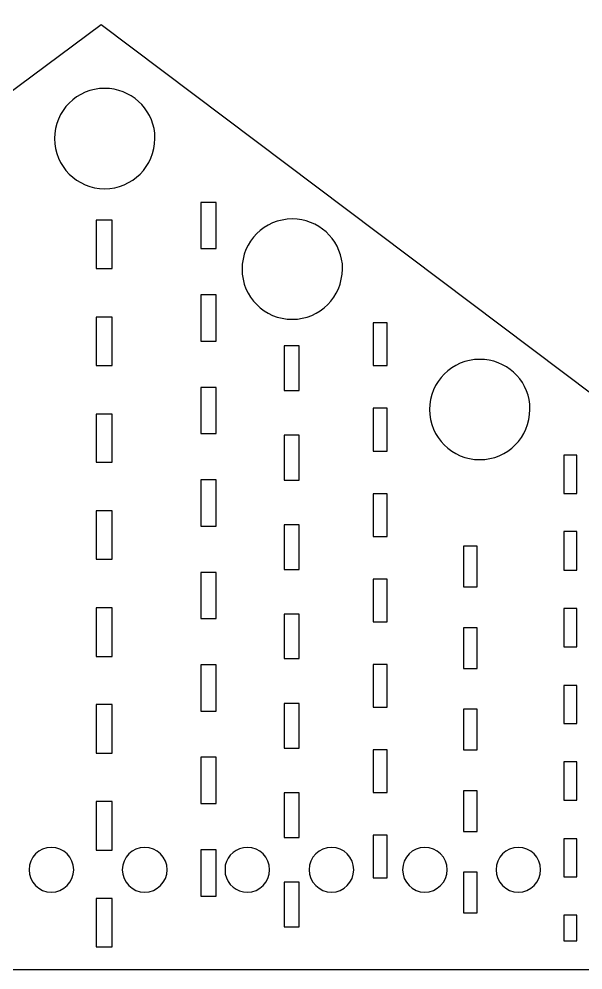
# Model space of a CAD drawing. Header units: centimetres. Extents: x -6.3 to 5.6, y 0.8 to 3.2.
# Drawn here: x -0.551 to 0.881, y 0.753 to 3.168 of the extents above; entities that cross this region are included whole.
import ezdxf

# ---------------------------------------------------------------- set-up
doc = ezdxf.new("R2010")
doc.units = ezdxf.units.CM
doc.header["$MEASUREMENT"] = 0
doc.layers.add('Layer 1', color=7, linetype='Continuous')

msp = doc.modelspace()

# ---------------------------------------------------------------- linework, layer by layer
at = {"layer": 'Layer 1', "color": 162, "lineweight": 25}
for points, knots in [([(5.58766, 1.90111), (5.58766, 1.90111), (5.33217, 1.74567), (5.33217, 1.74567), (5.33217, 1.74567), (5.33217, 1.74567), (3.43792, 3.16781), (3.43792, 3.16781), (3.43792, 3.16781), (3.43792, 3.16781), (1.53292, 1.74237), (1.53292, 1.74237), (1.53292, 1.74237), (1.53292, 1.74237), (-0.34291, 3.15376), (-0.34291, 3.15376), (-0.34291, 3.15376), (-0.34291, 3.15376), (-2.24153, 1.74237), (-2.24153, 1.74237), (-2.24153, 1.74237), (-2.24153, 1.74237), (-4.14653, 3.16781), (-4.14653, 3.16781), (-4.14653, 3.16781), (-4.14653, 3.16781), (-6.04161, 1.75064), (-6.04161, 1.75064), (-6.04161, 1.75064), (-6.03665, 1.75064), (-6.29627, 1.90112), (-6.29627, 1.90112), (-6.29627, 1.90112), (-6.29627, 1.90112), (-6.29627, 0.75349), (-6.29627, 0.75349), (-6.29627, 0.75349), (-6.29627, 0.75349), (5.58766, 0.75349), (5.58766, 0.75349), (5.58766, 0.75349), (5.58766, 0.75349), (5.58766, 1.90111), (5.58766, 1.90111)], [0, 0, 0, 0, 0.0833333, 0.0833333, 0.0833333, 0.0833333, 0.1666667, 0.1666667, 0.1666667, 0.1666667, 0.25, 0.25, 0.25, 0.25, 0.3333333, 0.3333333, 0.3333333, 0.3333333, 0.4166667, 0.4166667, 0.4166667, 0.4166667, 0.5, 0.5, 0.5, 0.5, 0.5833333, 0.5833333, 0.5833333, 0.5833333, 0.6666667, 0.6666667, 0.6666667, 0.6666667, 0.75, 0.75, 0.75, 0.75, 0.8333333, 0.8333333, 0.8333333, 0.8333333, 1, 1, 1, 1]), ([(-0.20672, 2.87759), (-0.20628, 2.8733), (-0.20672, 2.86876), (-0.20672, 2.86436), (-0.20672, 2.86436), (-0.20672, 2.79391), (-0.2636, 2.73703), (-0.33405, 2.73703), (-0.33405, 2.73703), (-0.4045, 2.73703), (-0.46138, 2.79391), (-0.46138, 2.86436), (-0.46138, 2.86436), (-0.46138, 2.93481), (-0.4045, 2.99169), (-0.33405, 2.99169), (-0.33405, 2.99169), (-0.268, 2.99169), (-0.21325, 2.94191), (-0.20672, 2.87759)], [0, 0, 0, 0, 0.1666667, 0.1666667, 0.1666667, 0.1666667, 0.3333333, 0.3333333, 0.3333333, 0.3333333, 0.5, 0.5, 0.5, 0.5, 0.6666667, 0.6666667, 0.6666667, 0.6666667, 1, 1, 1, 1]), ([(-0.05127, 2.7023), (-0.05127, 2.7023), (-0.05127, 2.58489), (-0.05127, 2.58489), (-0.05127, 2.58489), (-0.05127, 2.58489), (-0.09013, 2.58489), (-0.09013, 2.58489), (-0.09013, 2.58489), (-0.09013, 2.58489), (-0.09013, 2.7023), (-0.09013, 2.7023), (-0.09013, 2.7023), (-0.09013, 2.7023), (-0.05127, 2.7023), (-0.05127, 2.7023)], [0, 0, 0, 0, 0.2, 0.2, 0.2, 0.2, 0.4, 0.4, 0.4, 0.4, 0.6, 0.6, 0.6, 0.6, 1, 1, 1, 1]), ([(-0.31503, 2.65683), (-0.31503, 2.65683), (-0.31503, 2.53446), (-0.31503, 2.53446), (-0.31503, 2.53446), (-0.31503, 2.53446), (-0.35554, 2.53446), (-0.35554, 2.53446), (-0.35554, 2.53446), (-0.35554, 2.53446), (-0.35554, 2.65683), (-0.35554, 2.65683), (-0.35554, 2.65683), (-0.35554, 2.65683), (-0.31503, 2.65683), (-0.31503, 2.65683)], [0, 0, 0, 0, 0.2, 0.2, 0.2, 0.2, 0.4, 0.4, 0.4, 0.4, 0.6, 0.6, 0.6, 0.6, 1, 1, 1, 1]), ([(0.26953, 2.54603), (0.26997, 2.54174), (0.26953, 2.5372), (0.26953, 2.5328), (0.26953, 2.5328), (0.26953, 2.46235), (0.21265, 2.40547), (0.1422, 2.40547), (0.1422, 2.40547), (0.07175, 2.40547), (0.01487, 2.46235), (0.01487, 2.5328), (0.01487, 2.5328), (0.01487, 2.60325), (0.07175, 2.66013), (0.1422, 2.66013), (0.1422, 2.66013), (0.20825, 2.66013), (0.263, 2.61035), (0.26953, 2.54603)], [0, 0, 0, 0, 0.1666667, 0.1666667, 0.1666667, 0.1666667, 0.3333333, 0.3333333, 0.3333333, 0.3333333, 0.5, 0.5, 0.5, 0.5, 0.6666667, 0.6666667, 0.6666667, 0.6666667, 1, 1, 1, 1]), ([(-0.05127, 2.46748), (-0.05127, 2.46748), (-0.05127, 2.35007), (-0.05127, 2.35007), (-0.05127, 2.35007), (-0.05127, 2.35007), (-0.09013, 2.35007), (-0.09013, 2.35007), (-0.09013, 2.35007), (-0.09013, 2.35007), (-0.09013, 2.46748), (-0.09013, 2.46748), (-0.09013, 2.46748), (-0.09013, 2.46748), (-0.05127, 2.46748), (-0.05127, 2.46748)], [0, 0, 0, 0, 0.2, 0.2, 0.2, 0.2, 0.4, 0.4, 0.4, 0.4, 0.6, 0.6, 0.6, 0.6, 1, 1, 1, 1]), ([(-0.31503, 2.41126), (-0.31503, 2.41126), (-0.31503, 2.28806), (-0.31503, 2.28806), (-0.31503, 2.28806), (-0.31503, 2.28806), (-0.35554, 2.28806), (-0.35554, 2.28806), (-0.35554, 2.28806), (-0.35554, 2.28806), (-0.35554, 2.41126), (-0.35554, 2.41126), (-0.35554, 2.41126), (-0.35554, 2.41126), (-0.31503, 2.41126), (-0.31503, 2.41126)], [0, 0, 0, 0, 0.2, 0.2, 0.2, 0.2, 0.4, 0.4, 0.4, 0.4, 0.6, 0.6, 0.6, 0.6, 1, 1, 1, 1]), ([(0.38364, 2.39638), (0.38364, 2.39638), (0.38364, 2.28807), (0.38364, 2.28807), (0.38364, 2.28807), (0.38364, 2.28807), (0.34809, 2.28807), (0.34809, 2.28807), (0.34809, 2.28807), (0.34809, 2.28807), (0.34809, 2.39638), (0.34809, 2.39638), (0.34809, 2.39638), (0.34809, 2.39638), (0.38364, 2.39638), (0.38364, 2.39638)], [0, 0, 0, 0, 0.2, 0.2, 0.2, 0.2, 0.4, 0.4, 0.4, 0.4, 0.6, 0.6, 0.6, 0.6, 1, 1, 1, 1]), ([(0.15957, 2.33767), (0.15957, 2.33767), (0.15957, 2.2244), (0.15957, 2.2244), (0.15957, 2.2244), (0.15957, 2.2244), (0.12154, 2.2244), (0.12154, 2.2244), (0.12154, 2.2244), (0.12154, 2.2244), (0.12154, 2.33767), (0.12154, 2.33767), (0.12154, 2.33767), (0.12154, 2.33767), (0.15957, 2.33767), (0.15957, 2.33767)], [0, 0, 0, 0, 0.2, 0.2, 0.2, 0.2, 0.4, 0.4, 0.4, 0.4, 0.6, 0.6, 0.6, 0.6, 1, 1, 1, 1]), ([(0.74578, 2.18967), (0.74622, 2.18538), (0.74578, 2.18084), (0.74578, 2.17644), (0.74578, 2.17644), (0.74578, 2.10599), (0.6889, 2.04911), (0.61845, 2.04911), (0.61845, 2.04911), (0.548, 2.04911), (0.49112, 2.10599), (0.49112, 2.17644), (0.49112, 2.17644), (0.49112, 2.24689), (0.548, 2.30377), (0.61845, 2.30377), (0.61845, 2.30377), (0.6845, 2.30377), (0.73925, 2.25399), (0.74578, 2.18967)], [0, 0, 0, 0, 0.1666667, 0.1666667, 0.1666667, 0.1666667, 0.3333333, 0.3333333, 0.3333333, 0.3333333, 0.5, 0.5, 0.5, 0.5, 0.6666667, 0.6666667, 0.6666667, 0.6666667, 1, 1, 1, 1]), ([(-0.05127, 2.23267), (-0.05127, 2.23267), (-0.05127, 2.11526), (-0.05127, 2.11526), (-0.05127, 2.11526), (-0.05127, 2.11526), (-0.09013, 2.11526), (-0.09013, 2.11526), (-0.09013, 2.11526), (-0.09013, 2.11526), (-0.09013, 2.23267), (-0.09013, 2.23267), (-0.09013, 2.23267), (-0.09013, 2.23267), (-0.05127, 2.23267), (-0.05127, 2.23267)], [0, 0, 0, 0, 0.2, 0.2, 0.2, 0.2, 0.4, 0.4, 0.4, 0.4, 0.6, 0.6, 0.6, 0.6, 1, 1, 1, 1]), ([(0.38364, 2.17975), (0.38364, 2.17975), (0.38364, 2.07061), (0.38364, 2.07061), (0.38364, 2.07061), (0.38364, 2.07061), (0.34809, 2.07061), (0.34809, 2.07061), (0.34809, 2.07061), (0.34809, 2.07061), (0.34809, 2.17975), (0.34809, 2.17975), (0.34809, 2.17975), (0.34809, 2.17975), (0.38364, 2.17975), (0.38364, 2.17975)], [0, 0, 0, 0, 0.2, 0.2, 0.2, 0.2, 0.4, 0.4, 0.4, 0.4, 0.6, 0.6, 0.6, 0.6, 1, 1, 1, 1]), ([(-0.31503, 2.16487), (-0.31503, 2.16487), (-0.31503, 2.0425), (-0.31503, 2.0425), (-0.31503, 2.0425), (-0.31503, 2.0425), (-0.35554, 2.0425), (-0.35554, 2.0425), (-0.35554, 2.0425), (-0.35554, 2.0425), (-0.35554, 2.16487), (-0.35554, 2.16487), (-0.35554, 2.16487), (-0.35554, 2.16487), (-0.31503, 2.16487), (-0.31503, 2.16487)], [0, 0, 0, 0, 0.2, 0.2, 0.2, 0.2, 0.4, 0.4, 0.4, 0.4, 0.6, 0.6, 0.6, 0.6, 1, 1, 1, 1]), ([(0.15957, 2.11112), (0.15957, 2.11112), (0.15957, 1.99702), (0.15957, 1.99702), (0.15957, 1.99702), (0.15957, 1.99702), (0.12154, 1.99702), (0.12154, 1.99702), (0.12154, 1.99702), (0.12154, 1.99702), (0.12154, 2.11112), (0.12154, 2.11112), (0.12154, 2.11112), (0.12154, 2.11112), (0.15957, 2.11112), (0.15957, 2.11112)], [0, 0, 0, 0, 0.2, 0.2, 0.2, 0.2, 0.4, 0.4, 0.4, 0.4, 0.6, 0.6, 0.6, 0.6, 1, 1, 1, 1]), ([(0.86485, 2.06069), (0.86485, 2.06069), (0.86485, 1.96312), (0.86485, 1.96312), (0.86485, 1.96312), (0.86485, 1.96312), (0.83178, 1.96312), (0.83178, 1.96312), (0.83178, 1.96312), (0.83178, 1.96312), (0.83178, 2.06069), (0.83178, 2.06069), (0.83178, 2.06069), (0.83178, 2.06069), (0.86485, 2.06069), (0.86485, 2.06069)], [0, 0, 0, 0, 0.2, 0.2, 0.2, 0.2, 0.4, 0.4, 0.4, 0.4, 0.6, 0.6, 0.6, 0.6, 1, 1, 1, 1]), ([(-0.05127, 1.99785), (-0.05127, 1.99785), (-0.05127, 1.88044), (-0.05127, 1.88044), (-0.05127, 1.88044), (-0.05127, 1.88044), (-0.09013, 1.88044), (-0.09013, 1.88044), (-0.09013, 1.88044), (-0.09013, 1.88044), (-0.09013, 1.99785), (-0.09013, 1.99785), (-0.09013, 1.99785), (-0.09013, 1.99785), (-0.05127, 1.99785), (-0.05127, 1.99785)], [0, 0, 0, 0, 0.2, 0.2, 0.2, 0.2, 0.4, 0.4, 0.4, 0.4, 0.6, 0.6, 0.6, 0.6, 1, 1, 1, 1]), ([(0.38364, 1.96229), (0.38364, 1.96229), (0.38364, 1.85398), (0.38364, 1.85398), (0.38364, 1.85398), (0.38364, 1.85398), (0.34809, 1.85398), (0.34809, 1.85398), (0.34809, 1.85398), (0.34809, 1.85398), (0.34809, 1.96229), (0.34809, 1.96229), (0.34809, 1.96229), (0.34809, 1.96229), (0.38364, 1.96229), (0.38364, 1.96229)], [0, 0, 0, 0, 0.2, 0.2, 0.2, 0.2, 0.4, 0.4, 0.4, 0.4, 0.6, 0.6, 0.6, 0.6, 1, 1, 1, 1]), ([(-0.31503, 1.9193), (-0.31503, 1.9193), (-0.31503, 1.7961), (-0.31503, 1.7961), (-0.31503, 1.7961), (-0.31503, 1.7961), (-0.35554, 1.7961), (-0.35554, 1.7961), (-0.35554, 1.7961), (-0.35554, 1.7961), (-0.35554, 1.9193), (-0.35554, 1.9193), (-0.35554, 1.9193), (-0.35554, 1.9193), (-0.31503, 1.9193), (-0.31503, 1.9193)], [0, 0, 0, 0, 0.2, 0.2, 0.2, 0.2, 0.4, 0.4, 0.4, 0.4, 0.6, 0.6, 0.6, 0.6, 1, 1, 1, 1]), ([(0.15957, 1.88375), (0.15957, 1.88375), (0.15957, 1.77048), (0.15957, 1.77048), (0.15957, 1.77048), (0.15957, 1.77048), (0.12154, 1.77048), (0.12154, 1.77048), (0.12154, 1.77048), (0.12154, 1.77048), (0.12154, 1.88375), (0.12154, 1.88375), (0.12154, 1.88375), (0.12154, 1.88375), (0.15957, 1.88375), (0.15957, 1.88375)], [0, 0, 0, 0, 0.2, 0.2, 0.2, 0.2, 0.4, 0.4, 0.4, 0.4, 0.6, 0.6, 0.6, 0.6, 1, 1, 1, 1]), ([(0.86485, 1.86638), (0.86485, 1.86638), (0.86485, 1.76881), (0.86485, 1.76881), (0.86485, 1.76881), (0.86485, 1.76881), (0.83178, 1.76881), (0.83178, 1.76881), (0.83178, 1.76881), (0.83178, 1.76881), (0.83178, 1.86638), (0.83178, 1.86638), (0.83178, 1.86638), (0.83178, 1.86638), (0.86485, 1.86638), (0.86485, 1.86638)], [0, 0, 0, 0, 0.2, 0.2, 0.2, 0.2, 0.4, 0.4, 0.4, 0.4, 0.6, 0.6, 0.6, 0.6, 1, 1, 1, 1]), ([(0.61184, 1.82918), (0.61184, 1.82918), (0.61184, 1.72583), (0.61184, 1.72583), (0.61184, 1.72583), (0.61184, 1.72583), (0.57711, 1.72583), (0.57711, 1.72583), (0.57711, 1.72583), (0.57711, 1.72583), (0.57711, 1.82918), (0.57711, 1.82918), (0.57711, 1.82918), (0.57711, 1.82918), (0.61184, 1.82918), (0.61184, 1.82918)], [0, 0, 0, 0, 0.2, 0.2, 0.2, 0.2, 0.4, 0.4, 0.4, 0.4, 0.6, 0.6, 0.6, 0.6, 1, 1, 1, 1]), ([(-0.05127, 1.76303), (-0.05127, 1.76303), (-0.05127, 1.64562), (-0.05127, 1.64562), (-0.05127, 1.64562), (-0.05127, 1.64562), (-0.09013, 1.64562), (-0.09013, 1.64562), (-0.09013, 1.64562), (-0.09013, 1.64562), (-0.09013, 1.76303), (-0.09013, 1.76303), (-0.09013, 1.76303), (-0.09013, 1.76303), (-0.05127, 1.76303), (-0.05127, 1.76303)], [0, 0, 0, 0, 0.2, 0.2, 0.2, 0.2, 0.4, 0.4, 0.4, 0.4, 0.6, 0.6, 0.6, 0.6, 1, 1, 1, 1]), ([(0.38364, 1.74567), (0.38364, 1.74567), (0.38364, 1.63736), (0.38364, 1.63736), (0.38364, 1.63736), (0.38364, 1.63736), (0.34809, 1.63736), (0.34809, 1.63736), (0.34809, 1.63736), (0.34809, 1.63736), (0.34809, 1.74567), (0.34809, 1.74567), (0.34809, 1.74567), (0.34809, 1.74567), (0.38364, 1.74567), (0.38364, 1.74567)], [0, 0, 0, 0, 0.2, 0.2, 0.2, 0.2, 0.4, 0.4, 0.4, 0.4, 0.6, 0.6, 0.6, 0.6, 1, 1, 1, 1]), ([(-0.31503, 1.67291), (-0.31503, 1.67291), (-0.31503, 1.54971), (-0.31503, 1.54971), (-0.31503, 1.54971), (-0.31503, 1.54971), (-0.35554, 1.54971), (-0.35554, 1.54971), (-0.35554, 1.54971), (-0.35554, 1.54971), (-0.35554, 1.67291), (-0.35554, 1.67291), (-0.35554, 1.67291), (-0.35554, 1.67291), (-0.31503, 1.67291), (-0.31503, 1.67291)], [0, 0, 0, 0, 0.2, 0.2, 0.2, 0.2, 0.4, 0.4, 0.4, 0.4, 0.6, 0.6, 0.6, 0.6, 1, 1, 1, 1]), ([(0.86485, 1.67125), (0.86485, 1.67125), (0.86485, 1.57368), (0.86485, 1.57368), (0.86485, 1.57368), (0.86485, 1.57368), (0.83178, 1.57368), (0.83178, 1.57368), (0.83178, 1.57368), (0.83178, 1.57368), (0.83178, 1.67125), (0.83178, 1.67125), (0.83178, 1.67125), (0.83178, 1.67125), (0.86485, 1.67125), (0.86485, 1.67125)], [0, 0, 0, 0, 0.2, 0.2, 0.2, 0.2, 0.4, 0.4, 0.4, 0.4, 0.6, 0.6, 0.6, 0.6, 1, 1, 1, 1]), ([(0.15957, 1.6572), (0.15957, 1.6572), (0.15957, 1.54393), (0.15957, 1.54393), (0.15957, 1.54393), (0.15957, 1.54393), (0.12154, 1.54393), (0.12154, 1.54393), (0.12154, 1.54393), (0.12154, 1.54393), (0.12154, 1.6572), (0.12154, 1.6572), (0.12154, 1.6572), (0.12154, 1.6572), (0.15957, 1.6572), (0.15957, 1.6572)], [0, 0, 0, 0, 0.2, 0.2, 0.2, 0.2, 0.4, 0.4, 0.4, 0.4, 0.6, 0.6, 0.6, 0.6, 1, 1, 1, 1]), ([(0.61184, 1.62247), (0.61184, 1.62247), (0.61184, 1.51912), (0.61184, 1.51912), (0.61184, 1.51912), (0.61184, 1.51912), (0.57711, 1.51912), (0.57711, 1.51912), (0.57711, 1.51912), (0.57711, 1.51912), (0.57711, 1.62247), (0.57711, 1.62247), (0.57711, 1.62247), (0.57711, 1.62247), (0.61184, 1.62247), (0.61184, 1.62247)], [0, 0, 0, 0, 0.2, 0.2, 0.2, 0.2, 0.4, 0.4, 0.4, 0.4, 0.6, 0.6, 0.6, 0.6, 1, 1, 1, 1]), ([(-0.05127, 1.52821), (-0.05127, 1.52821), (-0.05127, 1.4108), (-0.05127, 1.4108), (-0.05127, 1.4108), (-0.05127, 1.4108), (-0.09013, 1.4108), (-0.09013, 1.4108), (-0.09013, 1.4108), (-0.09013, 1.4108), (-0.09013, 1.52821), (-0.09013, 1.52821), (-0.09013, 1.52821), (-0.09013, 1.52821), (-0.05127, 1.52821), (-0.05127, 1.52821)], [0, 0, 0, 0, 0.2, 0.2, 0.2, 0.2, 0.4, 0.4, 0.4, 0.4, 0.6, 0.6, 0.6, 0.6, 1, 1, 1, 1]), ([(0.38364, 1.52904), (0.38364, 1.52904), (0.38364, 1.42073), (0.38364, 1.42073), (0.38364, 1.42073), (0.38364, 1.42073), (0.34809, 1.42073), (0.34809, 1.42073), (0.34809, 1.42073), (0.34809, 1.42073), (0.34809, 1.52904), (0.34809, 1.52904), (0.34809, 1.52904), (0.34809, 1.52904), (0.38364, 1.52904), (0.38364, 1.52904)], [0, 0, 0, 0, 0.2, 0.2, 0.2, 0.2, 0.4, 0.4, 0.4, 0.4, 0.6, 0.6, 0.6, 0.6, 1, 1, 1, 1]), ([(0.86485, 1.47612), (0.86485, 1.47612), (0.86485, 1.37938), (0.86485, 1.37938), (0.86485, 1.37938), (0.86485, 1.37938), (0.83178, 1.37938), (0.83178, 1.37938), (0.83178, 1.37938), (0.83178, 1.37938), (0.83178, 1.47612), (0.83178, 1.47612), (0.83178, 1.47612), (0.83178, 1.47612), (0.86485, 1.47612), (0.86485, 1.47612)], [0, 0, 0, 0, 0.2, 0.2, 0.2, 0.2, 0.4, 0.4, 0.4, 0.4, 0.6, 0.6, 0.6, 0.6, 1, 1, 1, 1]), ([(-0.31503, 1.42734), (-0.31503, 1.42734), (-0.31503, 1.30414), (-0.31503, 1.30414), (-0.31503, 1.30414), (-0.31503, 1.30414), (-0.35554, 1.30414), (-0.35554, 1.30414), (-0.35554, 1.30414), (-0.35554, 1.30414), (-0.35554, 1.42734), (-0.35554, 1.42734), (-0.35554, 1.42734), (-0.35554, 1.42734), (-0.31503, 1.42734), (-0.31503, 1.42734)], [0, 0, 0, 0, 0.2, 0.2, 0.2, 0.2, 0.4, 0.4, 0.4, 0.4, 0.6, 0.6, 0.6, 0.6, 1, 1, 1, 1]), ([(0.15957, 1.42982), (0.15957, 1.42982), (0.15957, 1.31655), (0.15957, 1.31655), (0.15957, 1.31655), (0.15957, 1.31655), (0.12154, 1.31655), (0.12154, 1.31655), (0.12154, 1.31655), (0.12154, 1.31655), (0.12154, 1.42982), (0.12154, 1.42982), (0.12154, 1.42982), (0.12154, 1.42982), (0.15957, 1.42982), (0.15957, 1.42982)], [0, 0, 0, 0, 0.2, 0.2, 0.2, 0.2, 0.4, 0.4, 0.4, 0.4, 0.6, 0.6, 0.6, 0.6, 1, 1, 1, 1]), ([(0.61184, 1.41576), (0.61184, 1.41576), (0.61184, 1.31241), (0.61184, 1.31241), (0.61184, 1.31241), (0.61184, 1.31241), (0.57711, 1.31241), (0.57711, 1.31241), (0.57711, 1.31241), (0.57711, 1.31241), (0.57711, 1.41576), (0.57711, 1.41576), (0.57711, 1.41576), (0.57711, 1.41576), (0.61184, 1.41576), (0.61184, 1.41576)], [0, 0, 0, 0, 0.2, 0.2, 0.2, 0.2, 0.4, 0.4, 0.4, 0.4, 0.6, 0.6, 0.6, 0.6, 1, 1, 1, 1]), ([(0.38364, 1.31241), (0.38364, 1.31241), (0.38364, 1.2041), (0.38364, 1.2041), (0.38364, 1.2041), (0.38364, 1.2041), (0.34809, 1.2041), (0.34809, 1.2041), (0.34809, 1.2041), (0.34809, 1.2041), (0.34809, 1.31241), (0.34809, 1.31241), (0.34809, 1.31241), (0.34809, 1.31241), (0.38364, 1.31241), (0.38364, 1.31241)], [0, 0, 0, 0, 0.2, 0.2, 0.2, 0.2, 0.4, 0.4, 0.4, 0.4, 0.6, 0.6, 0.6, 0.6, 1, 1, 1, 1]), ([(-0.05127, 1.2934), (-0.05127, 1.2934), (-0.05127, 1.17599), (-0.05127, 1.17599), (-0.05127, 1.17599), (-0.05127, 1.17599), (-0.09013, 1.17599), (-0.09013, 1.17599), (-0.09013, 1.17599), (-0.09013, 1.17599), (-0.09013, 1.2934), (-0.09013, 1.2934), (-0.09013, 1.2934), (-0.09013, 1.2934), (-0.05127, 1.2934), (-0.05127, 1.2934)], [0, 0, 0, 0, 0.2, 0.2, 0.2, 0.2, 0.4, 0.4, 0.4, 0.4, 0.6, 0.6, 0.6, 0.6, 1, 1, 1, 1]), ([(0.86485, 1.28182), (0.86485, 1.28182), (0.86485, 1.18425), (0.86485, 1.18425), (0.86485, 1.18425), (0.86485, 1.18425), (0.83178, 1.18425), (0.83178, 1.18425), (0.83178, 1.18425), (0.83178, 1.18425), (0.83178, 1.28182), (0.83178, 1.28182), (0.83178, 1.28182), (0.83178, 1.28182), (0.86485, 1.28182), (0.86485, 1.28182)], [0, 0, 0, 0, 0.2, 0.2, 0.2, 0.2, 0.4, 0.4, 0.4, 0.4, 0.6, 0.6, 0.6, 0.6, 1, 1, 1, 1]), ([(0.61184, 1.20823), (0.61184, 1.20823), (0.61184, 1.10488), (0.61184, 1.10488), (0.61184, 1.10488), (0.61184, 1.10488), (0.57711, 1.10488), (0.57711, 1.10488), (0.57711, 1.10488), (0.57711, 1.10488), (0.57711, 1.20823), (0.57711, 1.20823), (0.57711, 1.20823), (0.57711, 1.20823), (0.61184, 1.20823), (0.61184, 1.20823)], [0, 0, 0, 0, 0.2, 0.2, 0.2, 0.2, 0.4, 0.4, 0.4, 0.4, 0.6, 0.6, 0.6, 0.6, 1, 1, 1, 1]), ([(0.15957, 1.20327), (0.15957, 1.20327), (0.15957, 1.09), (0.15957, 1.09), (0.15957, 1.09), (0.15957, 1.09), (0.12154, 1.09), (0.12154, 1.09), (0.12154, 1.09), (0.12154, 1.09), (0.12154, 1.20327), (0.12154, 1.20327), (0.12154, 1.20327), (0.12154, 1.20327), (0.15957, 1.20327), (0.15957, 1.20327)], [0, 0, 0, 0, 0.2, 0.2, 0.2, 0.2, 0.4, 0.4, 0.4, 0.4, 0.6, 0.6, 0.6, 0.6, 1, 1, 1, 1]), ([(-0.31503, 1.18095), (-0.31503, 1.18095), (-0.31503, 1.05775), (-0.31503, 1.05775), (-0.31503, 1.05775), (-0.31503, 1.05775), (-0.35554, 1.05775), (-0.35554, 1.05775), (-0.35554, 1.05775), (-0.35554, 1.05775), (-0.35554, 1.18095), (-0.35554, 1.18095), (-0.35554, 1.18095), (-0.35554, 1.18095), (-0.31503, 1.18095), (-0.31503, 1.18095)], [0, 0, 0, 0, 0.2, 0.2, 0.2, 0.2, 0.4, 0.4, 0.4, 0.4, 0.6, 0.6, 0.6, 0.6, 1, 1, 1, 1]), ([(0.38364, 1.09578), (0.38364, 1.09578), (0.38364, 0.98747), (0.38364, 0.98747), (0.38364, 0.98747), (0.38364, 0.98747), (0.34809, 0.98747), (0.34809, 0.98747), (0.34809, 0.98747), (0.34809, 0.98747), (0.34809, 1.09578), (0.34809, 1.09578), (0.34809, 1.09578), (0.34809, 1.09578), (0.38364, 1.09578), (0.38364, 1.09578)], [0, 0, 0, 0, 0.2, 0.2, 0.2, 0.2, 0.4, 0.4, 0.4, 0.4, 0.6, 0.6, 0.6, 0.6, 1, 1, 1, 1]), ([(0.86485, 1.08669), (0.86485, 1.08669), (0.86485, 0.98995), (0.86485, 0.98995), (0.86485, 0.98995), (0.86485, 0.98995), (0.83178, 0.98995), (0.83178, 0.98995), (0.83178, 0.98995), (0.83178, 0.98995), (0.83178, 1.08669), (0.83178, 1.08669), (0.83178, 1.08669), (0.83178, 1.08669), (0.86485, 1.08669), (0.86485, 1.08669)], [0, 0, 0, 0, 0.2, 0.2, 0.2, 0.2, 0.4, 0.4, 0.4, 0.4, 0.6, 0.6, 0.6, 0.6, 1, 1, 1, 1]), ([(-0.41259, 1.00814), (-0.41259, 0.97683), (-0.43833, 0.95109), (-0.46964, 0.95109), (-0.46964, 0.95109), (-0.50095, 0.95109), (-0.52586, 0.97683), (-0.52586, 1.00814), (-0.52586, 1.00814), (-0.52586, 1.03945), (-0.50095, 1.06436), (-0.46964, 1.06436), (-0.46964, 1.06436), (-0.43833, 1.06436), (-0.41259, 1.03945), (-0.41259, 1.00814)], [0, 0, 0, 0, 0.2, 0.2, 0.2, 0.2, 0.4, 0.4, 0.4, 0.4, 0.6, 0.6, 0.6, 0.6, 1, 1, 1, 1]), ([(-0.1753, 1.00814), (-0.1753, 0.97683), (-0.20104, 0.95109), (-0.23235, 0.95109), (-0.23235, 0.95109), (-0.26366, 0.95109), (-0.2894, 0.97683), (-0.2894, 1.00814), (-0.2894, 1.00814), (-0.2894, 1.03945), (-0.26366, 1.06436), (-0.23235, 1.06436), (-0.23235, 1.06436), (-0.20104, 1.06436), (-0.1753, 1.03945), (-0.1753, 1.00814)], [0, 0, 0, 0, 0.2, 0.2, 0.2, 0.2, 0.4, 0.4, 0.4, 0.4, 0.6, 0.6, 0.6, 0.6, 1, 1, 1, 1]), ([(-0.02789, 1.01972), (-0.02254, 1.04547), (0.00094, 1.06437), (0.02833, 1.06437), (0.02833, 1.06437), (0.05964, 1.06437), (0.08455, 1.03946), (0.08455, 1.00815), (0.08455, 1.00815), (0.08455, 0.97684), (0.05964, 0.9511), (0.02833, 0.9511), (0.02833, 0.9511), (0.00093, 0.9511), (-0.02254, 0.97067), (-0.02789, 0.99658), (-0.02789, 0.99658), (-0.02789, 0.99658), (-0.02789, 1.01972), (-0.02789, 1.01972)], [0, 0, 0, 0, 0.1666667, 0.1666667, 0.1666667, 0.1666667, 0.3333333, 0.3333333, 0.3333333, 0.3333333, 0.5, 0.5, 0.5, 0.5, 0.6666667, 0.6666667, 0.6666667, 0.6666667, 1, 1, 1, 1]), ([(0.29847, 1.00814), (0.29847, 0.97683), (0.27356, 0.95109), (0.24225, 0.95109), (0.24225, 0.95109), (0.21094, 0.95109), (0.1852, 0.97683), (0.1852, 1.00814), (0.1852, 1.00814), (0.1852, 1.03945), (0.21094, 1.06436), (0.24225, 1.06436), (0.24225, 1.06436), (0.27356, 1.06436), (0.29847, 1.03945), (0.29847, 1.00814)], [0, 0, 0, 0, 0.2, 0.2, 0.2, 0.2, 0.4, 0.4, 0.4, 0.4, 0.6, 0.6, 0.6, 0.6, 1, 1, 1, 1]), ([(0.53577, 1.00814), (0.53577, 0.97683), (0.51003, 0.95109), (0.47872, 0.95109), (0.47872, 0.95109), (0.44741, 0.95109), (0.4225, 0.97683), (0.4225, 1.00814), (0.4225, 1.00814), (0.4225, 1.03945), (0.44741, 1.06436), (0.47872, 1.06436), (0.47872, 1.06436), (0.51003, 1.06436), (0.53577, 1.03945), (0.53577, 1.00814)], [0, 0, 0, 0, 0.2, 0.2, 0.2, 0.2, 0.4, 0.4, 0.4, 0.4, 0.6, 0.6, 0.6, 0.6, 1, 1, 1, 1]), ([(0.77307, 1.00814), (0.77307, 0.97683), (0.74733, 0.95109), (0.71602, 0.95109), (0.71602, 0.95109), (0.68471, 0.95109), (0.6598, 0.97683), (0.6598, 1.00814), (0.6598, 1.00814), (0.6598, 1.03945), (0.68471, 1.06436), (0.71602, 1.06436), (0.71602, 1.06436), (0.74733, 1.06436), (0.77307, 1.03945), (0.77307, 1.00814)], [0, 0, 0, 0, 0.2, 0.2, 0.2, 0.2, 0.4, 0.4, 0.4, 0.4, 0.6, 0.6, 0.6, 0.6, 1, 1, 1, 1]), ([(-0.05127, 0.94117), (-0.05127, 0.94117), (-0.09013, 0.94117), (-0.09013, 0.94117), (-0.09013, 0.94117), (-0.09013, 0.94117), (-0.09013, 1.05858), (-0.09013, 1.05858), (-0.09013, 1.05858), (-0.09013, 1.05858), (-0.05127, 1.05858), (-0.05127, 1.05858), (-0.05127, 1.05858), (-0.05127, 1.05858), (-0.05127, 0.94117), (-0.05127, 0.94117)], [0, 0, 0, 0, 0.2, 0.2, 0.2, 0.2, 0.4, 0.4, 0.4, 0.4, 0.6, 0.6, 0.6, 0.6, 1, 1, 1, 1]), ([(0.61184, 1.00153), (0.61184, 1.00153), (0.61184, 0.89818), (0.61184, 0.89818), (0.61184, 0.89818), (0.61184, 0.89818), (0.57711, 0.89818), (0.57711, 0.89818), (0.57711, 0.89818), (0.57711, 0.89818), (0.57711, 1.00153), (0.57711, 1.00153), (0.57711, 1.00153), (0.57711, 1.00153), (0.61184, 1.00153), (0.61184, 1.00153)], [0, 0, 0, 0, 0.2, 0.2, 0.2, 0.2, 0.4, 0.4, 0.4, 0.4, 0.6, 0.6, 0.6, 0.6, 1, 1, 1, 1]), ([(0.15957, 0.97672), (0.15957, 0.97672), (0.15957, 0.86262), (0.15957, 0.86262), (0.15957, 0.86262), (0.15957, 0.86262), (0.12154, 0.86262), (0.12154, 0.86262), (0.12154, 0.86262), (0.12154, 0.86262), (0.12154, 0.97672), (0.12154, 0.97672), (0.12154, 0.97672), (0.12154, 0.97672), (0.15957, 0.97672), (0.15957, 0.97672)], [0, 0, 0, 0, 0.2, 0.2, 0.2, 0.2, 0.4, 0.4, 0.4, 0.4, 0.6, 0.6, 0.6, 0.6, 1, 1, 1, 1]), ([(-0.31503, 0.93538), (-0.31503, 0.93538), (-0.31503, 0.81218), (-0.31503, 0.81218), (-0.31503, 0.81218), (-0.31503, 0.81218), (-0.35554, 0.81218), (-0.35554, 0.81218), (-0.35554, 0.81218), (-0.35554, 0.81218), (-0.35554, 0.93538), (-0.35554, 0.93538), (-0.35554, 0.93538), (-0.35554, 0.93538), (-0.31503, 0.93538), (-0.31503, 0.93538)], [0, 0, 0, 0, 0.2, 0.2, 0.2, 0.2, 0.4, 0.4, 0.4, 0.4, 0.6, 0.6, 0.6, 0.6, 1, 1, 1, 1]), ([(0.86485, 0.89239), (0.86485, 0.89239), (0.86485, 0.8279), (0.86485, 0.8279), (0.86485, 0.8279), (0.86485, 0.8279), (0.83178, 0.8279), (0.83178, 0.8279), (0.83178, 0.8279), (0.83178, 0.8279), (0.83178, 0.89239), (0.83178, 0.89239), (0.83178, 0.89239), (0.83178, 0.89239), (0.86485, 0.89239), (0.86485, 0.89239)], [0, 0, 0, 0, 0.2, 0.2, 0.2, 0.2, 0.4, 0.4, 0.4, 0.4, 0.6, 0.6, 0.6, 0.6, 1, 1, 1, 1])]:
    msp.add_open_spline(points, degree=3, knots=knots, dxfattribs=at)

doc.saveas('drawing.dxf')
